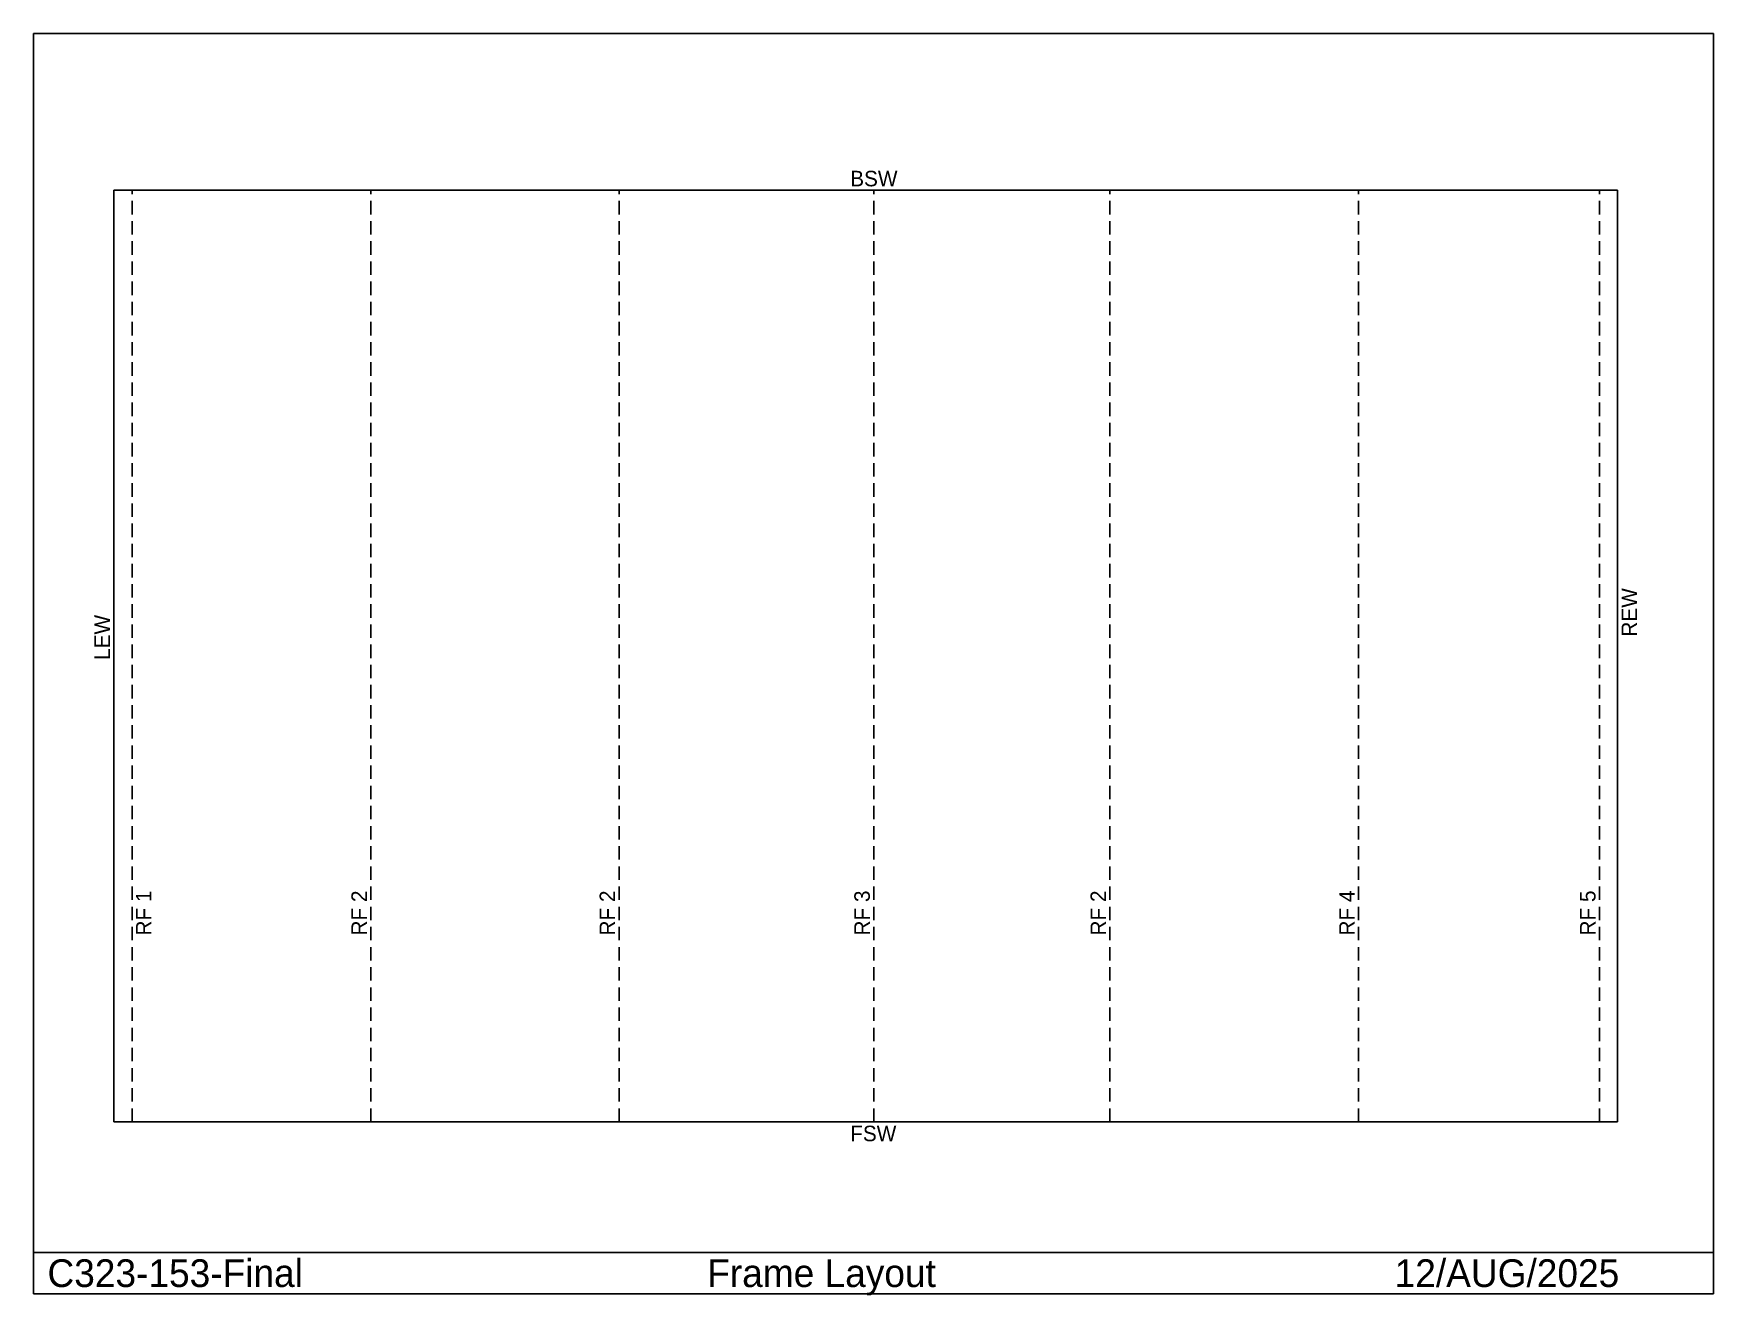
# Model space of a CAD drawing. Extents: x -49173 to 980325, y -106326 to 666675.
import ezdxf

# ---------------------------------------------------------------- set-up
doc = ezdxf.new("R2010")
doc.units = 0
doc.linetypes.add('CONTIN', pattern=[0])
doc.linetypes.add('DASHED', pattern=[12353.97, 8235.98, -4117.99])
doc.layers.get('0').update_dxf_attribs({"linetype": 'CONTIN'})
doc.layers.add('13', color=5, linetype='DASHED')
doc.layers.add('2', color=7, linetype='CONTIN')

msp = doc.modelspace()

# ---------------------------------------------------------------- linework, layer by layer
for p, q in [((980324.688, 666674.688), (-49173.457, 666674.688)), ((-49173.457, 666674.688), (-49173.457, -105449)), ((980324.688, -105449), (980324.688, 666674.688)), ((-49173.457, -79968.906), (980324.688, -79968.906)), ((-49173.457, -105449), (980324.688, -105449))]:
    msp.add_line(p, q)
at = {"layer": '13'}
for p, q in [((11176, 12.7), (11176, 570725.312)), ((157480, 12.7), (157480, 570725.312)), ((309626, 12.7), (309626, 570725.312)), ((465709, 12.7), (465709, 570725.312)), ((610489, 12.7), (610489, 570725.312)), ((762889, 12.7), (762889, 570725.312)), ((910463, 12.7), (910463, 570725.312))]:
    msp.add_line(p, q, dxfattribs=at)
at = {"layer": '2'}
for p, q in [((0, 570738), (0, 0)), ((921639, 570738), (0, 570738)), ((921639, 0), (921639, 570738)), ((0, 0), (921639, 0))]:
    msp.add_line(p, q, dxfattribs=at)

# ---------------------------------------------------------------- texts
for s, p in [('C323-153-Final', (-40680.098, -101202.3)), ('Frame Layout', (363655.312, -101202.3)), ('12/AUG/2025', (784977.438, -101202.3))]:
    msp.add_text(s, height=16986.721).set_placement(p)
for s, p in [('BSW', (451307.188, 573116.062)), ('FSW', (451307.188, -11890.375))]:
    msp.add_text(s, height=9512.3, dxfattribs=at).set_placement(p)
for s, rotation, p in [('REW', 90, (933529.375, 297259.375)), ('LEW', -270, (-2378.075, 282990.906)), ('RF 1', 90, (23066.375, 114155.211)), ('RF 2', 90, (155101.922, 114155.211)), ('RF 2', 90, (307247.906, 114155.211)), ('RF 3', 90, (463330.906, 114155.211)), ('RF 2', 90, (608110.938, 114155.211)), ('RF 4', 90, (760510.938, 114155.211)), ('RF 5', 90, (908084.938, 114155.211))]:
    msp.add_text(s, height=9512.3, rotation=rotation, dxfattribs=at).set_placement(p)

doc.saveas('drawing.dxf')
